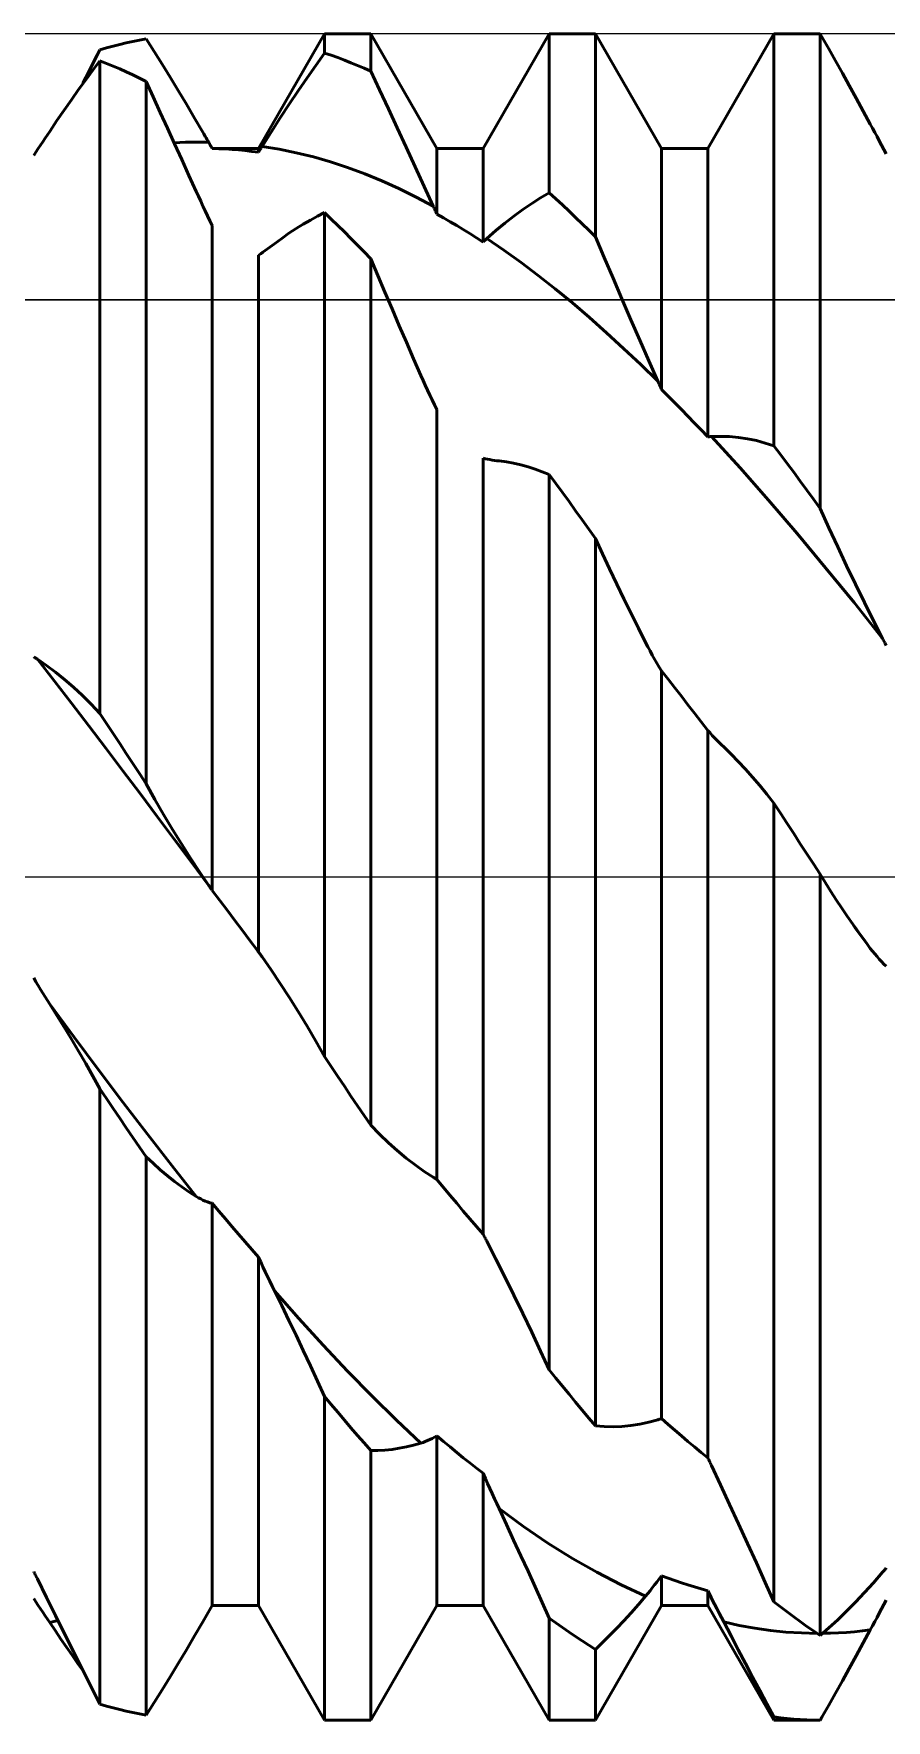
# Model space of a CAD drawing. Header units: millimetres. Extents: x -99 to 154, y -57 to 79.
# Drawn here: x 46.15 to 55.79, y -9.53 to 9.53 of the extents above; entities that cross this region are included whole.
import ezdxf

# ---------------------------------------------------------------- set-up
doc = ezdxf.new("R2010")
doc.units = ezdxf.units.MM
doc.header["$LTSCALE"] = 8
doc.linetypes.add('LONGDASH_DASH', pattern=[0.85, 0.4, -0.2, 0.05, -0.2])
for name, color, linetype in [('1', 4, 'CONTINUOUS'), ('4', 2, 'LONGDASH_DASH'), ('CUT', 1, 'CONTINUOUS'), ('NOCUT', 7, 'CONTINUOUS'), ('SK4', 2, 'LONGDASH_DASH')]:
    doc.layers.add(name, color=color, linetype=linetype)

msp = doc.modelspace()

# ---------------------------------------------------------------- linework, layer by layer
at = {"layer": '1', "color": 4, "linetype": 'CONTINUOUS', "lineweight": 50}
for p, q in [((48.691, 8.23), (49.439, 9.525)), ((49.439, 9.525), (49.961, 9.525)), ((49.439, 9.307), (49.439, 9.525)), ((50.709, 8.23), (49.961, 9.525)), ((49.961, 9.103), (49.961, 9.525)), ((51.231, 8.23), (51.979, 9.525)), ((51.979, 9.525), (52.501, 9.525)), ((51.979, 7.728), (51.979, 9.525)), ((53.249, 8.23), (52.501, 9.525)), ((52.501, 7.232), (52.501, 9.525)), ((53.771, 8.23), (54.519, 9.525)), ((54.519, 9.525), (55.041, 9.525)), ((54.519, 4.87), (54.519, 9.525)), ((55.061, 9.491), (55.041, 9.525)), ((55.041, 4.164), (55.041, 9.525)), ((46.867, 9.281), (46.899, 9.344)), ((46.899, 9.344), (46.973, 9.366)), ((46.973, 9.366), (47.048, 9.386)), ((47.048, 9.386), (47.123, 9.405)), ((47.123, 9.405), (47.197, 9.422)), ((47.197, 9.422), (47.272, 9.438)), ((47.272, 9.438), (47.347, 9.453)), ((47.347, 9.453), (47.421, 9.466)), ((47.511, 9.326), (47.421, 9.466)), ((55.138, 9.356), (55.061, 9.491)), ((55.215, 9.22), (55.138, 9.356)), ((46.772, 9.092), (46.804, 9.155)), ((46.804, 9.155), (46.835, 9.219)), ((46.819, 9.114), (46.899, 9.22)), ((46.835, 9.219), (46.867, 9.281)), ((46.973, 9.19), (46.899, 9.22)), ((46.899, 1.847), (46.899, 9.22)), ((47.048, 9.16), (46.973, 9.19)), ((47.123, 9.127), (47.048, 9.16)), ((47.602, 9.182), (47.511, 9.326)), ((47.693, 9.035), (47.602, 9.182)), ((49.241, 9.026), (49.34, 9.168)), ((49.34, 9.168), (49.439, 9.307)), ((49.513, 9.281), (49.439, 9.307)), ((49.588, 9.255), (49.513, 9.281)), ((49.663, 9.227), (49.588, 9.255)), ((49.737, 9.198), (49.663, 9.227)), ((49.812, 9.168), (49.737, 9.198)), ((49.887, 9.136), (49.812, 9.168)), ((55.293, 9.081), (55.215, 9.22)), ((46.659, 8.894), (46.739, 9.005)), ((46.708, 8.965), (46.74, 9.029)), ((46.739, 9.005), (46.819, 9.114)), ((46.74, 9.029), (46.772, 9.092)), ((47.197, 9.094), (47.123, 9.127)), ((47.272, 9.059), (47.197, 9.094)), ((47.347, 9.023), (47.272, 9.059)), ((47.421, 8.986), (47.347, 9.023)), ((47.501, 8.812), (47.421, 8.986)), ((47.421, 1.054), (47.421, 8.986)), ((47.785, 8.884), (47.693, 9.035)), ((49.141, 8.879), (49.241, 9.026)), ((49.961, 9.103), (49.887, 9.136)), ((50.06, 8.891), (49.961, 9.103)), ((55.371, 8.94), (55.293, 9.081)), ((46.496, 8.663), (46.578, 8.78)), ((46.578, 8.78), (46.659, 8.894)), ((47.581, 8.637), (47.501, 8.812)), ((47.878, 8.73), (47.785, 8.884)), ((49.04, 8.728), (49.141, 8.879)), ((50.16, 8.677), (50.06, 8.891)), ((55.45, 8.797), (55.371, 8.94)), ((55.529, 8.652), (55.45, 8.797)), ((46.414, 8.544), (46.496, 8.663)), ((47.662, 8.46), (47.581, 8.637)), ((47.97, 8.572), (47.878, 8.73)), ((48.836, 8.415), (48.938, 8.574)), ((48.938, 8.574), (49.04, 8.728)), ((50.26, 8.461), (50.16, 8.677)), ((55.608, 8.505), (55.529, 8.652)), ((46.28, 8.344), (46.306, 8.383)), ((46.306, 8.383), (46.332, 8.421)), ((46.332, 8.421), (46.414, 8.544)), ((47.743, 8.283), (47.662, 8.46)), ((48.064, 8.412), (47.97, 8.572)), ((48.073, 8.396), (48.064, 8.412)), ((48.169, 8.23), (48.064, 8.412)), ((48.082, 8.381), (48.073, 8.396)), ((48.733, 8.253), (48.836, 8.415)), ((50.361, 8.242), (50.26, 8.461)), ((55.633, 8.458), (55.608, 8.505)), ((55.658, 8.411), (55.633, 8.458)), ((55.684, 8.364), (55.658, 8.411)), ((46.177, 8.189), (46.202, 8.228)), ((46.202, 8.228), (46.228, 8.266)), ((46.228, 8.266), (46.254, 8.305)), ((46.254, 8.305), (46.28, 8.344)), ((47.739, 8.292), (47.803, 8.296)), ((47.824, 8.104), (47.743, 8.283)), ((47.803, 8.296), (47.868, 8.299)), ((47.868, 8.299), (47.933, 8.301)), ((47.933, 8.301), (47.997, 8.302)), ((47.997, 8.302), (48.062, 8.302)), ((48.127, 8.302), (48.062, 8.302)), ((48.091, 8.365), (48.082, 8.381)), ((48.1, 8.349), (48.091, 8.365)), ((48.109, 8.333), (48.1, 8.349)), ((48.118, 8.318), (48.109, 8.333)), ((48.127, 8.302), (48.118, 8.318)), ((48.133, 8.292), (48.127, 8.302)), ((48.139, 8.281), (48.133, 8.292)), ((48.145, 8.271), (48.139, 8.281)), ((48.151, 8.26), (48.145, 8.271)), ((48.157, 8.25), (48.151, 8.26)), ((48.163, 8.239), (48.157, 8.25)), ((48.169, 8.229), (48.163, 8.239)), ((48.169, 8.23), (48.691, 8.23)), ((48.169, 8.229), (48.169, 8.23)), ((48.243, 8.226), (48.169, 8.229)), ((48.318, 8.223), (48.243, 8.226)), ((48.393, 8.218), (48.318, 8.223)), ((48.467, 8.212), (48.393, 8.218)), ((48.542, 8.205), (48.467, 8.212)), ((48.617, 8.196), (48.542, 8.205)), ((48.691, 8.187), (48.617, 8.196)), ((48.691, 8.187), (48.691, 8.23)), ((48.691, 8.187), (48.697, 8.196)), ((48.697, 8.196), (48.703, 8.206)), ((48.703, 8.206), (48.709, 8.215)), ((48.709, 8.215), (48.715, 8.225)), ((48.715, 8.225), (48.721, 8.234)), ((48.721, 8.234), (48.727, 8.243)), ((48.727, 8.243), (48.733, 8.253)), ((48.926, 8.221), (48.733, 8.253)), ((49.119, 8.181), (48.926, 8.221)), ((50.462, 8.022), (50.361, 8.242)), ((50.709, 8.23), (51.231, 8.23)), ((50.709, 7.487), (50.709, 8.23)), ((51.231, 7.172), (51.231, 8.23)), ((53.249, 8.23), (53.771, 8.23)), ((53.249, 5.505), (53.249, 8.23)), ((53.771, 4.971), (53.771, 8.23)), ((55.71, 8.315), (55.684, 8.364)), ((55.736, 8.267), (55.71, 8.315)), ((55.762, 8.218), (55.736, 8.267)), ((55.789, 8.168), (55.762, 8.218)), ((46.151, 8.151), (46.177, 8.189)), ((47.906, 7.924), (47.824, 8.104)), ((49.313, 8.133), (49.119, 8.181)), ((49.506, 8.077), (49.313, 8.133)), ((49.7, 8.014), (49.506, 8.077)), ((49.893, 7.942), (49.7, 8.014)), ((50.565, 7.801), (50.462, 8.022)), ((47.988, 7.743), (47.906, 7.924)), ((50.087, 7.862), (49.893, 7.942)), ((50.28, 7.775), (50.087, 7.862)), ((48.013, 7.689), (47.988, 7.743)), ((48.039, 7.634), (48.013, 7.689)), ((48.064, 7.579), (48.039, 7.634)), ((50.474, 7.68), (50.28, 7.775)), ((50.667, 7.577), (50.474, 7.68)), ((50.667, 7.577), (50.565, 7.801)), ((51.781, 7.607), (51.88, 7.67)), ((51.88, 7.67), (51.979, 7.728)), ((52.053, 7.66), (51.979, 7.728)), ((52.128, 7.592), (52.053, 7.66)), ((48.09, 7.524), (48.064, 7.579)), ((48.116, 7.469), (48.09, 7.524)), ((48.142, 7.413), (48.116, 7.469)), ((49.279, 7.421), (49.359, 7.464)), ((49.359, 7.464), (49.439, 7.504)), ((49.513, 7.432), (49.439, 7.504)), ((49.439, -2.028), (49.439, 7.504)), ((49.588, 7.36), (49.513, 7.432)), ((50.673, 7.565), (50.667, 7.577)), ((50.679, 7.552), (50.673, 7.565)), ((50.685, 7.539), (50.679, 7.552)), ((50.691, 7.526), (50.685, 7.539)), ((50.697, 7.513), (50.691, 7.526)), ((50.703, 7.5), (50.697, 7.513)), ((50.709, 7.487), (50.703, 7.5)), ((50.783, 7.445), (50.709, 7.487)), ((50.858, 7.402), (50.783, 7.445)), ((51.478, 7.385), (51.579, 7.464)), ((51.579, 7.464), (51.68, 7.538)), ((51.68, 7.538), (51.781, 7.607)), ((52.203, 7.522), (52.128, 7.592)), ((52.277, 7.451), (52.203, 7.522)), ((52.352, 7.379), (52.277, 7.451)), ((48.169, 7.358), (48.142, 7.413)), ((48.169, -0.152), (48.169, 7.358)), ((48.955, 7.213), (49.037, 7.271)), ((49.037, 7.271), (49.118, 7.324)), ((49.118, 7.324), (49.199, 7.374)), ((49.199, 7.374), (49.279, 7.421)), ((49.663, 7.287), (49.588, 7.36)), ((49.737, 7.213), (49.663, 7.287)), ((50.933, 7.358), (50.858, 7.402)), ((51.007, 7.313), (50.933, 7.358)), ((51.082, 7.267), (51.007, 7.313)), ((51.157, 7.22), (51.082, 7.267)), ((51.273, 7.211), (51.376, 7.301)), ((51.376, 7.301), (51.478, 7.385)), ((52.427, 7.306), (52.352, 7.379)), ((52.501, 7.232), (52.427, 7.306)), ((48.717, 7.04), (48.742, 7.058)), ((48.742, 7.058), (48.768, 7.076)), ((48.768, 7.076), (48.794, 7.095)), ((48.794, 7.095), (48.82, 7.114)), ((48.82, 7.114), (48.846, 7.133)), ((48.846, 7.133), (48.872, 7.153)), ((48.872, 7.153), (48.955, 7.213)), ((49.812, 7.137), (49.737, 7.213)), ((49.887, 7.061), (49.812, 7.137)), ((49.961, 6.983), (49.887, 7.061)), ((51.231, 7.172), (51.157, 7.22)), ((51.231, 7.172), (51.237, 7.178)), ((51.237, 7.178), (51.243, 7.184)), ((51.243, 7.184), (51.249, 7.189)), ((51.249, 7.189), (51.255, 7.195)), ((51.255, 7.195), (51.261, 7.2)), ((51.261, 7.2), (51.267, 7.205)), ((51.267, 7.205), (51.273, 7.211)), ((51.466, 7.079), (51.273, 7.211)), ((51.66, 6.941), (51.466, 7.079)), ((52.6, 6.997), (52.501, 7.232)), ((48.691, 7.022), (48.717, 7.04)), ((48.691, -0.844), (48.691, 7.022)), ((50.041, 6.794), (49.961, 6.983)), ((49.961, -2.804), (49.961, 6.983)), ((51.853, 6.796), (51.66, 6.941)), ((52.7, 6.763), (52.6, 6.997)), ((50.121, 6.605), (50.041, 6.794)), ((52.047, 6.643), (51.853, 6.796)), ((52.8, 6.529), (52.7, 6.763)), ((50.202, 6.416), (50.121, 6.605)), ((52.24, 6.484), (52.047, 6.643)), ((52.434, 6.319), (52.24, 6.484)), ((52.901, 6.295), (52.8, 6.529)), ((50.283, 6.227), (50.202, 6.416)), ((52.627, 6.148), (52.434, 6.319)), ((53.002, 6.062), (52.901, 6.295)), ((50.364, 6.04), (50.283, 6.227)), ((52.82, 5.97), (52.627, 6.148)), ((50.446, 5.852), (50.364, 6.04)), ((53.014, 5.787), (52.82, 5.97)), ((53.105, 5.83), (53.002, 6.062)), ((50.528, 5.665), (50.446, 5.852)), ((53.207, 5.599), (53.014, 5.787)), ((53.207, 5.599), (53.105, 5.83)), ((50.553, 5.609), (50.528, 5.665)), ((50.578, 5.554), (50.553, 5.609)), ((50.604, 5.498), (50.578, 5.554)), ((53.213, 5.586), (53.207, 5.599)), ((53.219, 5.572), (53.213, 5.586)), ((53.225, 5.559), (53.219, 5.572)), ((53.231, 5.545), (53.225, 5.559)), ((53.237, 5.532), (53.231, 5.545)), ((53.243, 5.519), (53.237, 5.532)), ((50.63, 5.443), (50.604, 5.498)), ((50.656, 5.388), (50.63, 5.443)), ((50.682, 5.334), (50.656, 5.388)), ((50.709, 5.28), (50.682, 5.334)), ((53.249, 5.505), (53.243, 5.519)), ((53.323, 5.431), (53.249, 5.505)), ((53.398, 5.356), (53.323, 5.431)), ((53.473, 5.281), (53.398, 5.356)), ((50.709, -3.418), (50.709, 5.28)), ((53.547, 5.205), (53.473, 5.281)), ((53.622, 5.127), (53.547, 5.205)), ((53.697, 5.05), (53.622, 5.127)), ((53.771, 4.971), (53.697, 5.05)), ((53.771, 4.971), (53.777, 4.972)), ((53.777, 4.972), (53.783, 4.973)), ((53.783, 4.973), (53.789, 4.973)), ((53.789, 4.973), (53.795, 4.974)), ((53.795, 4.974), (53.801, 4.974)), ((53.801, 4.974), (53.807, 4.975)), ((53.807, 4.975), (53.813, 4.975)), ((53.813, 4.975), (53.916, 4.977)), ((54.136, 4.623), (53.813, 4.975)), ((54.018, 4.974), (53.916, 4.977)), ((54.12, 4.965), (54.018, 4.974)), ((54.221, 4.949), (54.12, 4.965)), ((54.321, 4.929), (54.221, 4.949)), ((54.42, 4.902), (54.321, 4.929)), ((54.519, 4.87), (54.42, 4.902)), ((54.593, 4.771), (54.519, 4.87)), ((54.668, 4.672), (54.593, 4.771)), ((51.257, 4.725), (51.231, 4.73)), ((51.231, -4.036), (51.231, 4.73)), ((51.282, 4.719), (51.257, 4.725)), ((51.308, 4.714), (51.282, 4.719)), ((51.334, 4.71), (51.308, 4.714)), ((51.36, 4.706), (51.334, 4.71)), ((51.386, 4.702), (51.36, 4.706)), ((51.412, 4.699), (51.386, 4.702)), ((51.494, 4.689), (51.412, 4.699)), ((51.576, 4.674), (51.494, 4.689)), ((51.658, 4.656), (51.576, 4.674)), ((51.739, 4.634), (51.658, 4.656)), ((51.819, 4.608), (51.739, 4.634)), ((51.899, 4.578), (51.819, 4.608)), ((51.979, 4.545), (51.899, 4.578)), ((54.458, 4.258), (54.136, 4.623)), ((54.743, 4.571), (54.668, 4.672)), ((52.053, 4.444), (51.979, 4.545)), ((51.979, -5.568), (51.979, 4.545)), ((52.128, 4.342), (52.053, 4.444)), ((54.817, 4.47), (54.743, 4.571)), ((54.892, 4.369), (54.817, 4.47)), ((52.203, 4.24), (52.128, 4.342)), ((52.277, 4.137), (52.203, 4.24)), ((54.78, 3.881), (54.458, 4.258)), ((54.967, 4.267), (54.892, 4.369)), ((55.041, 4.164), (54.967, 4.267)), ((52.352, 4.033), (52.277, 4.137)), ((52.427, 3.929), (52.352, 4.033)), ((55.14, 3.945), (55.041, 4.164)), ((52.501, 3.824), (52.427, 3.929)), ((52.581, 3.651), (52.501, 3.824)), ((52.501, -6.199), (52.501, 3.824)), ((55.102, 3.494), (54.78, 3.881)), ((55.24, 3.729), (55.14, 3.945)), ((52.661, 3.479), (52.581, 3.651)), ((55.34, 3.516), (55.24, 3.729)), ((52.742, 3.309), (52.661, 3.479)), ((55.424, 3.099), (55.102, 3.494)), ((55.441, 3.306), (55.34, 3.516)), ((52.822, 3.141), (52.742, 3.309)), ((55.542, 3.099), (55.441, 3.306)), ((52.904, 2.975), (52.822, 3.141)), ((55.747, 2.695), (55.424, 3.099)), ((55.644, 2.895), (55.542, 3.099)), ((52.986, 2.811), (52.904, 2.975)), ((55.747, 2.695), (55.644, 2.895)), ((53.068, 2.649), (52.986, 2.811)), ((55.753, 2.683), (55.747, 2.695)), ((55.759, 2.672), (55.753, 2.683)), ((55.765, 2.66), (55.759, 2.672)), ((46.157, 2.484), (46.151, 2.487)), ((46.163, 2.48), (46.157, 2.484)), ((46.169, 2.477), (46.163, 2.48)), ((46.175, 2.473), (46.169, 2.477)), ((53.093, 2.601), (53.068, 2.649)), ((53.118, 2.554), (53.093, 2.601)), ((53.144, 2.507), (53.118, 2.554)), ((53.169, 2.461), (53.144, 2.507)), ((55.771, 2.648), (55.765, 2.66)), ((55.777, 2.636), (55.771, 2.648)), ((55.783, 2.624), (55.777, 2.636)), ((55.789, 2.613), (55.783, 2.624)), ((46.181, 2.469), (46.175, 2.473)), ((46.187, 2.465), (46.181, 2.469)), ((46.193, 2.461), (46.187, 2.465)), ((46.386, 2.213), (46.193, 2.462)), ((46.296, 2.39), (46.193, 2.461)), ((46.398, 2.313), (46.296, 2.39)), ((46.5, 2.231), (46.398, 2.313)), ((53.196, 2.416), (53.169, 2.461)), ((53.222, 2.372), (53.196, 2.416)), ((53.249, 2.328), (53.222, 2.372)), ((53.323, 2.233), (53.249, 2.328)), ((53.249, -6.118), (53.249, 2.328)), ((46.58, 1.962), (46.386, 2.213)), ((46.6, 2.143), (46.5, 2.231)), ((46.701, 2.05), (46.6, 2.143)), ((53.398, 2.138), (53.323, 2.233)), ((53.473, 2.042), (53.398, 2.138)), ((46.773, 1.709), (46.58, 1.962)), ((46.8, 1.951), (46.701, 2.05)), ((46.899, 1.847), (46.8, 1.951)), ((53.547, 1.946), (53.473, 2.042)), ((53.622, 1.85), (53.547, 1.946)), ((46.973, 1.735), (46.899, 1.847)), ((47.048, 1.622), (46.973, 1.735)), ((53.697, 1.753), (53.622, 1.85)), ((53.771, 1.656), (53.697, 1.753)), ((46.966, 1.455), (46.773, 1.709)), ((47.123, 1.509), (47.048, 1.622)), ((53.797, 1.628), (53.771, 1.656)), ((53.771, -6.559), (53.771, 1.656)), ((53.822, 1.6), (53.797, 1.628)), ((53.848, 1.573), (53.822, 1.6)), ((53.874, 1.546), (53.848, 1.573)), ((53.9, 1.52), (53.874, 1.546)), ((47.16, 1.199), (46.966, 1.455)), ((47.197, 1.395), (47.123, 1.509)), ((47.272, 1.282), (47.197, 1.395)), ((53.926, 1.494), (53.9, 1.52)), ((53.951, 1.469), (53.926, 1.494)), ((54.034, 1.388), (53.951, 1.469)), ((54.116, 1.304), (54.034, 1.388)), ((47.353, 0.943), (47.16, 1.199)), ((47.347, 1.168), (47.272, 1.282)), ((47.421, 1.054), (47.347, 1.168)), ((54.197, 1.217), (54.116, 1.304)), ((54.278, 1.126), (54.197, 1.217)), ((47.52, 0.877), (47.421, 1.054)), ((54.359, 1.032), (54.278, 1.126)), ((54.439, 0.934), (54.359, 1.032)), ((47.547, 0.685), (47.353, 0.943)), ((47.62, 0.705), (47.52, 0.877)), ((54.519, 0.834), (54.439, 0.934)), ((54.593, 0.72), (54.519, 0.834)), ((54.519, -8.186), (54.519, 0.834)), ((47.74, 0.427), (47.547, 0.685)), ((47.72, 0.536), (47.62, 0.705)), ((54.668, 0.605), (54.593, 0.72)), ((54.743, 0.491), (54.668, 0.605)), ((47.821, 0.373), (47.72, 0.536)), ((47.934, 0.168), (47.74, 0.427)), ((54.817, 0.376), (54.743, 0.491)), ((47.922, 0.213), (47.821, 0.373)), ((48.024, 0.059), (47.922, 0.213)), ((54.892, 0.262), (54.817, 0.376)), ((54.967, 0.147), (54.892, 0.262)), ((48.127, -0.091), (47.934, 0.168)), ((48.127, -0.091), (48.024, 0.059)), ((55.041, 0.032), (54.967, 0.147)), ((55.102, -0.066), (55.041, 0.032)), ((55.041, -8.567), (55.041, 0.032)), ((48.133, -0.1), (48.127, -0.091)), ((48.139, -0.108), (48.133, -0.1)), ((48.145, -0.117), (48.139, -0.108)), ((48.151, -0.126), (48.145, -0.117)), ((48.157, -0.134), (48.151, -0.126)), ((48.163, -0.143), (48.157, -0.134)), ((48.169, -0.152), (48.163, -0.143)), ((48.254, -0.266), (48.169, -0.152)), ((55.163, -0.163), (55.102, -0.066)), ((55.224, -0.258), (55.163, -0.163)), ((48.34, -0.379), (48.254, -0.266)), ((48.425, -0.492), (48.34, -0.379)), ((55.286, -0.352), (55.224, -0.258)), ((55.347, -0.443), (55.286, -0.352)), ((48.511, -0.606), (48.425, -0.492)), ((55.41, -0.533), (55.347, -0.443)), ((55.442, -0.58), (55.41, -0.533)), ((55.443, -0.579), (55.41, -0.534)), ((48.596, -0.719), (48.511, -0.606)), ((48.682, -0.832), (48.596, -0.719)), ((55.476, -0.626), (55.442, -0.58)), ((55.476, -0.625), (55.443, -0.579)), ((55.509, -0.67), (55.476, -0.625)), ((55.509, -0.672), (55.476, -0.626)), ((55.542, -0.715), (55.509, -0.67)), ((55.542, -0.717), (55.509, -0.672)), ((55.575, -0.761), (55.542, -0.715)), ((55.575, -0.762), (55.542, -0.717)), ((55.608, -0.806), (55.575, -0.761)), ((55.608, -0.806), (55.575, -0.762)), ((48.683, -0.834), (48.682, -0.832)), ((48.685, -0.836), (48.683, -0.834)), ((48.686, -0.838), (48.685, -0.836)), ((48.688, -0.84), (48.686, -0.838)), ((48.69, -0.842), (48.688, -0.84)), ((48.691, -0.844), (48.69, -0.842)), ((48.697, -0.852), (48.691, -0.844)), ((48.703, -0.86), (48.697, -0.852)), ((48.709, -0.868), (48.703, -0.86)), ((48.715, -0.876), (48.709, -0.868)), ((48.721, -0.885), (48.715, -0.876)), ((48.727, -0.893), (48.721, -0.885)), ((48.733, -0.901), (48.727, -0.893)), ((48.836, -1.049), (48.733, -0.901)), ((55.633, -0.838), (55.608, -0.806)), ((55.658, -0.869), (55.633, -0.838)), ((55.684, -0.899), (55.658, -0.869)), ((55.71, -0.928), (55.684, -0.899)), ((55.736, -0.956), (55.71, -0.928)), ((46.177, -1.184), (46.151, -1.14)), ((48.938, -1.202), (48.836, -1.049)), ((55.762, -0.983), (55.736, -0.956)), ((55.789, -1.009), (55.762, -0.983)), ((46.202, -1.227), (46.177, -1.184)), ((46.228, -1.27), (46.202, -1.227)), ((46.254, -1.312), (46.228, -1.27)), ((46.28, -1.354), (46.254, -1.312)), ((49.04, -1.359), (48.938, -1.202)), ((46.306, -1.395), (46.28, -1.354)), ((46.332, -1.435), (46.306, -1.395)), ((46.414, -1.564), (46.332, -1.435)), ((46.608, -1.809), (46.332, -1.436)), ((49.141, -1.521), (49.04, -1.359)), ((49.241, -1.686), (49.141, -1.521)), ((46.496, -1.696), (46.414, -1.564)), ((46.578, -1.83), (46.496, -1.696)), ((49.34, -1.855), (49.241, -1.686)), ((46.659, -1.967), (46.578, -1.83)), ((46.884, -2.179), (46.608, -1.809)), ((49.439, -2.028), (49.34, -1.855)), ((46.739, -2.106), (46.659, -1.967)), ((49.513, -2.14), (49.439, -2.028)), ((46.819, -2.248), (46.739, -2.106)), ((46.899, -2.392), (46.819, -2.248)), ((47.16, -2.545), (46.884, -2.179)), ((49.588, -2.252), (49.513, -2.14)), ((49.663, -2.363), (49.588, -2.252)), ((46.973, -2.503), (46.899, -2.392)), ((46.899, -9.344), (46.899, -2.392)), ((49.737, -2.474), (49.663, -2.363)), ((49.812, -2.584), (49.737, -2.474)), ((47.048, -2.613), (46.973, -2.503)), ((47.123, -2.723), (47.048, -2.613)), ((47.436, -2.905), (47.16, -2.545)), ((49.887, -2.695), (49.812, -2.584)), ((47.197, -2.833), (47.123, -2.723)), ((47.272, -2.942), (47.197, -2.833)), ((49.961, -2.804), (49.887, -2.695)), ((50.06, -2.905), (49.961, -2.804)), ((47.347, -3.051), (47.272, -2.942)), ((47.712, -3.26), (47.436, -2.905)), ((50.16, -3.001), (50.06, -2.905)), ((50.26, -3.09), (50.16, -3.001)), ((47.421, -3.159), (47.347, -3.051)), ((47.501, -3.234), (47.421, -3.159)), ((47.421, -9.466), (47.421, -3.159)), ((47.581, -3.306), (47.501, -3.234)), ((50.361, -3.174), (50.26, -3.09)), ((50.462, -3.253), (50.361, -3.174)), ((47.662, -3.374), (47.581, -3.306)), ((47.743, -3.438), (47.662, -3.374)), ((47.989, -3.608), (47.712, -3.26)), ((50.565, -3.325), (50.462, -3.253)), ((50.667, -3.392), (50.565, -3.325)), ((50.673, -3.395), (50.667, -3.392)), ((50.679, -3.399), (50.673, -3.395)), ((50.685, -3.403), (50.679, -3.399)), ((50.691, -3.407), (50.685, -3.403)), ((50.697, -3.41), (50.691, -3.407)), ((50.703, -3.414), (50.697, -3.41)), ((50.709, -3.418), (50.703, -3.414)), ((50.783, -3.508), (50.709, -3.418)), ((47.824, -3.499), (47.743, -3.438)), ((47.906, -3.555), (47.824, -3.499)), ((47.988, -3.608), (47.906, -3.555)), ((48.013, -3.623), (47.988, -3.608)), ((50.858, -3.597), (50.783, -3.508)), ((50.933, -3.686), (50.858, -3.597)), ((48.039, -3.636), (48.013, -3.623)), ((48.064, -3.649), (48.039, -3.636)), ((48.09, -3.66), (48.064, -3.649)), ((48.116, -3.67), (48.09, -3.66)), ((48.142, -3.679), (48.116, -3.67)), ((48.169, -3.686), (48.142, -3.679)), ((48.243, -3.775), (48.169, -3.686)), ((48.169, -8.23), (48.169, -3.686)), ((48.318, -3.862), (48.243, -3.775)), ((51.007, -3.774), (50.933, -3.686)), ((51.082, -3.862), (51.007, -3.774)), ((48.393, -3.95), (48.318, -3.862)), ((48.467, -4.036), (48.393, -3.95)), ((51.157, -3.949), (51.082, -3.862)), ((51.231, -4.036), (51.157, -3.949)), ((48.542, -4.122), (48.467, -4.036)), ((48.617, -4.208), (48.542, -4.122)), ((51.237, -4.047), (51.231, -4.036)), ((51.243, -4.058), (51.237, -4.047)), ((51.249, -4.07), (51.243, -4.058)), ((51.255, -4.081), (51.249, -4.07)), ((51.261, -4.092), (51.255, -4.081)), ((51.267, -4.103), (51.261, -4.092)), ((51.273, -4.115), (51.267, -4.103)), ((51.376, -4.315), (51.273, -4.115)), ((48.691, -4.293), (48.617, -4.208)), ((48.717, -4.348), (48.691, -4.293)), ((48.691, -8.23), (48.691, -4.293)), ((48.742, -4.404), (48.717, -4.348)), ((51.478, -4.518), (51.376, -4.315)), ((48.768, -4.458), (48.742, -4.404)), ((48.794, -4.513), (48.768, -4.458)), ((48.82, -4.566), (48.794, -4.513)), ((48.846, -4.62), (48.82, -4.566)), ((51.579, -4.723), (51.478, -4.518)), ((48.872, -4.673), (48.846, -4.62)), ((48.955, -4.839), (48.872, -4.673)), ((49.148, -4.986), (48.872, -4.673)), ((51.68, -4.931), (51.579, -4.723)), ((49.037, -5.008), (48.955, -4.839)), ((51.781, -5.142), (51.68, -4.931)), ((49.118, -5.177), (49.037, -5.008)), ((49.424, -5.289), (49.148, -4.986)), ((51.88, -5.354), (51.781, -5.142)), ((49.199, -5.348), (49.118, -5.177)), ((49.7, -5.582), (49.424, -5.289)), ((49.279, -5.52), (49.199, -5.348)), ((49.359, -5.693), (49.279, -5.52)), ((51.979, -5.568), (51.88, -5.354)), ((49.439, -5.867), (49.359, -5.693)), ((49.976, -5.865), (49.7, -5.582)), ((52.053, -5.661), (51.979, -5.568)), ((52.128, -5.752), (52.053, -5.661)), ((49.513, -5.957), (49.439, -5.867)), ((49.439, -9.525), (49.439, -5.867)), ((50.252, -6.136), (49.976, -5.865)), ((52.203, -5.843), (52.128, -5.752)), ((52.277, -5.933), (52.203, -5.843)), ((49.588, -6.046), (49.513, -5.957)), ((49.663, -6.134), (49.588, -6.046)), ((52.352, -6.023), (52.277, -5.933)), ((52.427, -6.111), (52.352, -6.023)), ((49.737, -6.221), (49.663, -6.134)), ((49.812, -6.308), (49.737, -6.221)), ((50.528, -6.394), (50.252, -6.136)), ((52.501, -6.199), (52.427, -6.111)), ((52.6, -6.207), (52.501, -6.199)), ((52.7, -6.209), (52.6, -6.207)), ((52.7, -6.209), (52.8, -6.205)), ((52.8, -6.205), (52.901, -6.195)), ((52.901, -6.195), (53.002, -6.18)), ((53.002, -6.18), (53.105, -6.158)), ((53.105, -6.158), (53.207, -6.13)), ((53.207, -6.13), (53.213, -6.128)), ((53.213, -6.128), (53.219, -6.126)), ((53.219, -6.126), (53.225, -6.125)), ((53.225, -6.125), (53.231, -6.123)), ((53.231, -6.123), (53.237, -6.121)), ((53.237, -6.121), (53.243, -6.119)), ((53.243, -6.119), (53.249, -6.118)), ((53.323, -6.183), (53.249, -6.118)), ((53.398, -6.248), (53.323, -6.183)), ((53.473, -6.312), (53.398, -6.248)), ((49.887, -6.393), (49.812, -6.308)), ((49.961, -6.478), (49.887, -6.393)), ((50.041, -6.477), (50.121, -6.473)), ((50.121, -6.473), (50.202, -6.465)), ((50.202, -6.465), (50.283, -6.453)), ((50.283, -6.453), (50.364, -6.438)), ((50.364, -6.438), (50.446, -6.418)), ((50.446, -6.418), (50.528, -6.394)), ((50.528, -6.394), (50.553, -6.386)), ((50.553, -6.386), (50.578, -6.377)), ((50.578, -6.377), (50.604, -6.366)), ((50.604, -6.366), (50.63, -6.355)), ((50.63, -6.355), (50.656, -6.342)), ((50.656, -6.342), (50.682, -6.328)), ((50.682, -6.328), (50.709, -6.313)), ((50.783, -6.376), (50.709, -6.313)), ((50.709, -8.23), (50.709, -6.313)), ((50.858, -6.438), (50.783, -6.376)), ((50.933, -6.499), (50.858, -6.438)), ((53.547, -6.375), (53.473, -6.312)), ((53.622, -6.438), (53.547, -6.375)), ((53.697, -6.499), (53.622, -6.438)), ((49.961, -6.478), (50.041, -6.477)), ((49.961, -9.525), (49.961, -6.478)), ((51.007, -6.56), (50.933, -6.499)), ((51.082, -6.619), (51.007, -6.56)), ((51.157, -6.677), (51.082, -6.619)), ((53.771, -6.559), (53.697, -6.499)), ((53.777, -6.572), (53.771, -6.559)), ((53.783, -6.584), (53.777, -6.572)), ((53.789, -6.597), (53.783, -6.584)), ((53.795, -6.61), (53.789, -6.597)), ((53.801, -6.622), (53.795, -6.61)), ((53.807, -6.635), (53.801, -6.622)), ((53.813, -6.648), (53.807, -6.635)), ((53.916, -6.867), (53.813, -6.648)), ((51.231, -6.735), (51.157, -6.677)), ((51.257, -6.793), (51.231, -6.735)), ((51.231, -8.23), (51.231, -6.735)), ((51.282, -6.85), (51.257, -6.793)), ((51.308, -6.908), (51.282, -6.85)), ((51.334, -6.965), (51.308, -6.908)), ((51.36, -7.022), (51.334, -6.965)), ((51.386, -7.078), (51.36, -7.022)), ((54.018, -7.087), (53.916, -6.867)), ((51.412, -7.134), (51.386, -7.078)), ((51.494, -7.312), (51.412, -7.134)), ((51.688, -7.336), (51.412, -7.134)), ((54.12, -7.307), (54.018, -7.087)), ((51.576, -7.489), (51.494, -7.312)), ((51.964, -7.523), (51.688, -7.336)), ((54.221, -7.527), (54.12, -7.307)), ((51.658, -7.666), (51.576, -7.489)), ((52.24, -7.696), (51.964, -7.523)), ((54.321, -7.747), (54.221, -7.527)), ((51.739, -7.842), (51.658, -7.666)), ((52.516, -7.854), (52.24, -7.696)), ((54.42, -7.967), (54.321, -7.747)), ((55.783, -7.811), (55.789, -7.804)), ((46.157, -7.857), (46.151, -7.845)), ((46.163, -7.869), (46.157, -7.857)), ((46.169, -7.881), (46.163, -7.869)), ((46.175, -7.893), (46.169, -7.881)), ((46.181, -7.905), (46.175, -7.893)), ((46.187, -7.917), (46.181, -7.905)), ((46.193, -7.929), (46.187, -7.917)), ((46.296, -8.137), (46.193, -7.929)), ((51.819, -8.019), (51.739, -7.842)), ((52.792, -7.996), (52.516, -7.854)), ((53.068, -8.122), (52.792, -7.996)), ((53.144, -8.03), (53.169, -7.997)), ((53.169, -7.997), (53.196, -7.964)), ((53.196, -7.964), (53.222, -7.929)), ((53.222, -7.929), (53.249, -7.894)), ((53.323, -7.921), (53.249, -7.894)), ((53.249, -8.23), (53.249, -7.894)), ((53.398, -7.948), (53.323, -7.921)), ((53.473, -7.973), (53.398, -7.948)), ((53.547, -7.997), (53.473, -7.973)), ((53.622, -8.019), (53.547, -7.997)), ((54.519, -8.186), (54.42, -7.967)), ((55.542, -8.083), (55.644, -7.971)), ((55.644, -7.971), (55.747, -7.853)), ((55.747, -7.853), (55.759, -7.839)), ((55.759, -7.839), (55.765, -7.832)), ((55.765, -7.832), (55.771, -7.825)), ((55.771, -7.825), (55.777, -7.818)), ((55.777, -7.818), (55.783, -7.811)), ((46.177, -8.189), (46.151, -8.151)), ((46.202, -8.228), (46.177, -8.189)), ((46.398, -8.343), (46.296, -8.137)), ((51.899, -8.195), (51.819, -8.019)), ((52.986, -8.218), (53.068, -8.122)), ((53.068, -8.122), (53.093, -8.093)), ((53.093, -8.093), (53.118, -8.062)), ((53.118, -8.062), (53.144, -8.03)), ((53.697, -8.041), (53.622, -8.019)), ((53.771, -8.062), (53.697, -8.041)), ((53.797, -8.112), (53.771, -8.062)), ((53.771, -8.23), (53.771, -8.062)), ((53.822, -8.163), (53.797, -8.112)), ((53.848, -8.214), (53.822, -8.163)), ((54.593, -8.244), (54.519, -8.186)), ((55.34, -8.293), (55.441, -8.191)), ((55.441, -8.191), (55.542, -8.083)), ((55.762, -8.218), (55.789, -8.168)), ((46.228, -8.266), (46.202, -8.228)), ((46.254, -8.305), (46.228, -8.266)), ((46.28, -8.344), (46.254, -8.305)), ((46.306, -8.383), (46.28, -8.344)), ((46.5, -8.547), (46.398, -8.343)), ((48.064, -8.412), (48.169, -8.23)), ((48.169, -8.23), (48.691, -8.23)), ((49.439, -9.525), (48.691, -8.23)), ((49.961, -9.525), (50.709, -8.23)), ((50.709, -8.23), (51.231, -8.23)), ((51.979, -9.525), (51.231, -8.23)), ((51.979, -8.371), (51.899, -8.195)), ((52.053, -8.425), (51.979, -8.371)), ((51.979, -9.525), (51.979, -8.371)), ((52.501, -9.525), (53.249, -8.23)), ((52.822, -8.4), (52.904, -8.311)), ((52.904, -8.311), (52.986, -8.218)), ((53.249, -8.23), (53.771, -8.23)), ((54.519, -9.525), (53.771, -8.23)), ((53.874, -8.264), (53.848, -8.214)), ((53.9, -8.315), (53.874, -8.264)), ((53.926, -8.365), (53.9, -8.315)), ((53.951, -8.415), (53.926, -8.365)), ((54.668, -8.301), (54.593, -8.244)), ((54.743, -8.356), (54.668, -8.301)), ((54.817, -8.411), (54.743, -8.356)), ((55.24, -8.389), (55.34, -8.293)), ((55.658, -8.411), (55.684, -8.364)), ((55.684, -8.364), (55.71, -8.315)), ((55.71, -8.315), (55.736, -8.267)), ((55.736, -8.267), (55.762, -8.218)), ((46.332, -8.421), (46.306, -8.383)), ((46.332, -8.421), (46.348, -8.418)), ((46.396, -8.516), (46.332, -8.421)), ((46.348, -8.418), (46.363, -8.414)), ((46.363, -8.414), (46.379, -8.41)), ((46.379, -8.41), (46.395, -8.407)), ((46.395, -8.407), (46.41, -8.403)), ((46.459, -8.609), (46.396, -8.516)), ((46.41, -8.403), (46.426, -8.399)), ((46.6, -8.75), (46.5, -8.547)), ((47.878, -8.73), (47.97, -8.572)), ((47.97, -8.572), (48.064, -8.412)), ((52.128, -8.478), (52.053, -8.425)), ((52.203, -8.529), (52.128, -8.478)), ((52.277, -8.58), (52.203, -8.529)), ((52.581, -8.648), (52.661, -8.569)), ((52.661, -8.569), (52.742, -8.486)), ((52.742, -8.486), (52.822, -8.4)), ((54.034, -8.573), (53.951, -8.415)), ((54.127, -8.453), (53.952, -8.415)), ((54.303, -8.485), (54.127, -8.453)), ((54.479, -8.51), (54.303, -8.485)), ((54.655, -8.528), (54.479, -8.51)), ((54.831, -8.539), (54.655, -8.528)), ((54.892, -8.464), (54.817, -8.411)), ((55.007, -8.544), (54.831, -8.539)), ((54.967, -8.516), (54.892, -8.464)), ((55.041, -8.567), (54.967, -8.516)), ((55.041, -8.567), (55.14, -8.481)), ((55.069, -8.543), (55.158, -8.542)), ((55.14, -8.481), (55.24, -8.389)), ((55.158, -8.542), (55.248, -8.538)), ((55.248, -8.538), (55.338, -8.532)), ((55.338, -8.532), (55.428, -8.525)), ((55.428, -8.525), (55.518, -8.516)), ((55.518, -8.516), (55.608, -8.505)), ((55.529, -8.652), (55.608, -8.505)), ((55.608, -8.505), (55.633, -8.458)), ((55.633, -8.458), (55.658, -8.411)), ((46.522, -8.701), (46.459, -8.609)), ((46.585, -8.791), (46.522, -8.701)), ((46.701, -8.95), (46.6, -8.75)), ((47.785, -8.884), (47.878, -8.73)), ((52.352, -8.629), (52.277, -8.58)), ((52.427, -8.677), (52.352, -8.629)), ((52.501, -8.724), (52.427, -8.677)), ((52.501, -8.724), (52.581, -8.648)), ((52.501, -9.525), (52.501, -8.724)), ((54.116, -8.73), (54.034, -8.573)), ((54.197, -8.885), (54.116, -8.73)), ((55.45, -8.797), (55.529, -8.652)), ((46.648, -8.879), (46.585, -8.791)), ((46.711, -8.966), (46.648, -8.879)), ((46.8, -9.148), (46.701, -8.95)), ((47.693, -9.035), (47.785, -8.884)), ((54.278, -9.039), (54.197, -8.885)), ((55.293, -9.081), (55.371, -8.94)), ((55.371, -8.94), (55.45, -8.797)), ((47.602, -9.182), (47.693, -9.035)), ((54.359, -9.19), (54.278, -9.039)), ((55.215, -9.22), (55.293, -9.081)), ((46.899, -9.344), (46.8, -9.148)), ((47.421, -9.466), (47.511, -9.326)), ((47.511, -9.326), (47.602, -9.182)), ((54.439, -9.34), (54.359, -9.19)), ((55.138, -9.356), (55.215, -9.22)), ((46.973, -9.366), (46.899, -9.344)), ((47.048, -9.386), (46.973, -9.366)), ((47.123, -9.405), (47.048, -9.386)), ((47.197, -9.422), (47.123, -9.405)), ((47.272, -9.438), (47.197, -9.422)), ((47.347, -9.453), (47.272, -9.438)), ((47.421, -9.466), (47.347, -9.453)), ((49.439, -9.525), (49.961, -9.525)), ((51.979, -9.525), (52.501, -9.525)), ((54.519, -9.488), (54.439, -9.34)), ((54.593, -9.498), (54.519, -9.488)), ((54.519, -9.525), (54.519, -9.488)), ((54.519, -9.525), (55.041, -9.525)), ((54.668, -9.506), (54.593, -9.498)), ((54.743, -9.512), (54.668, -9.506)), ((54.817, -9.518), (54.743, -9.512)), ((54.892, -9.521), (54.817, -9.518)), ((54.967, -9.524), (54.892, -9.521)), ((55.041, -9.525), (54.967, -9.524)), ((55.041, -9.525), (55.061, -9.491)), ((55.041, -9.525), (55.044, -9.52)), ((55.041, -9.525), (55.041, -9.525)), ((55.044, -9.52), (55.047, -9.515)), ((55.047, -9.515), (55.05, -9.51)), ((55.05, -9.51), (55.052, -9.505)), ((55.052, -9.505), (55.055, -9.5)), ((55.055, -9.5), (55.058, -9.496)), ((55.058, -9.496), (55.061, -9.491)), ((55.061, -9.491), (55.138, -9.356))]:
    msp.add_line(p, q, dxfattribs=at)
at = {"layer": '4', "color": 2, "linetype": 'LONGDASH_DASH', "lineweight": 25}
msp.add_line((0, 0), (67, 0), dxfattribs=at)
at = {"layer": 'CUT', "color": 1, "linetype": 'CONTINUOUS', "lineweight": 25}
for p, q in [((60.65, 9.525), (37, 9.525)), ((37, 6.52), (66.283, 6.52))]:
    msp.add_line(p, q, dxfattribs=at)
at = {"layer": 'NOCUT', "color": 7, "linetype": 'CONTINUOUS', "lineweight": 25}
for p, q in [((66.283, 6.52), (37, 6.52)), ((0, 0), (67, 0))]:
    msp.add_line(p, q, dxfattribs=at)
at = {"layer": 'SK4', "color": 2, "linetype": 'LONGDASH_DASH', "lineweight": 25}
msp.add_line((-64, 0), (73, 0), dxfattribs=at)

doc.saveas('drawing.dxf')
